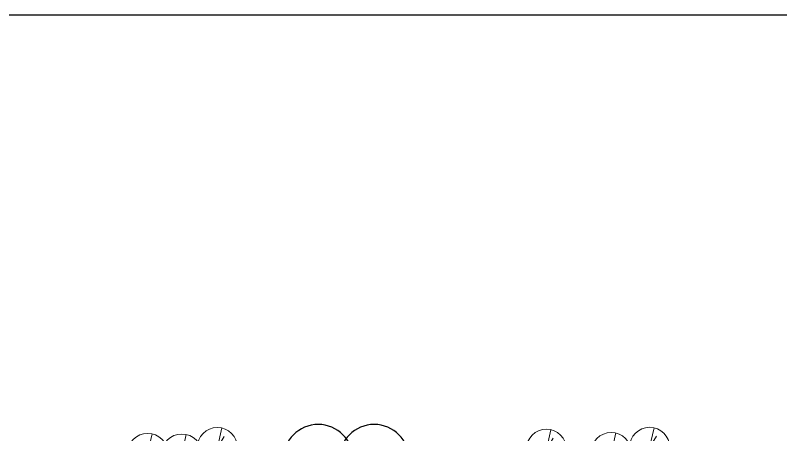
# Model space of a CAD drawing. Header units: millimetres. Extents: x 7964926 to 16080295, y -6277184 to -2986664.
# Drawn here: x 8221089 to 8259489, y -3076344 to -3055282 of the extents above; entities that cross this region are included whole.
import ezdxf

# ---------------------------------------------------------------- set-up
doc = ezdxf.new("R2010")
doc.units = ezdxf.units.MM
doc.header["$LTSCALE"] = 2000
doc.header["$MEASUREMENT"] = 0
doc.layers.add('a-ac ledge', color=8, linetype='Continuous')
doc.layers.add('L - proposed trees', color=74, linetype='Continuous')
doc.layers.add('L- existing trees', color=76, linetype='Continuous', lineweight=18)

# ---------------------------------------------------------------- blocks, each defined once
blk = doc.blocks.new('ertrt')
at = {"layer": 'L- existing trees', "color": 76, "lineweight": 5, "ltscale": 100}
for q in [(0.067, 0.296), (0.104, 0.168)]:
    blk.add_line((0, 0), q, dxfattribs=at)
blk.add_circle((0, 0), 0.304, dxfattribs=at)
at = {"layer": 'L- existing trees', "color": 42, "lineweight": 5, "ltscale": 100}
blk.add_circle((0, 0), 0.0281, dxfattribs=at)
blk = doc.blocks.new('tree14 pp')
at = {"layer": 'L - proposed trees', "ltscale": 2000}
for radius in [1275, 143]:
    blk.add_circle((-1173, 1331), radius, dxfattribs=at)

msp = doc.modelspace()

# ---------------------------------------------------------------- linework, layer by layer
at = {"layer": 'a-ac ledge', "color": 7}
msp.add_lwpolyline([(8276714.5, -3055282.1), (7964925.5, -3055282.1), (7964925.5, -3181604.2), (8276714.5, -3181604.2)], close=True, dxfattribs=at)

# ---------------------------------------------------------------- block references
at = {"layer": 'L - proposed trees', "color": 1, "xscale": -1.377, "yscale": 1.377, "zscale": 1.377, "rotation": 59.99999999999987}
for p in [(8237067.3, -3079899.9), (8239869.7, -3079899.9)]:
    msp.add_blockref('tree14 pp', p, dxfattribs=at)
at = {"layer": 'L- existing trees', "color": 76, "xscale": 3325.365938783046, "yscale": 3325.365938783046, "zscale": 3325.365938783046}
for p in [(8231225.3, -3076990.8), (8247733.7, -3077079.1), (8252912.3, -3076983.3), (8227727.2, -3077287.7), (8229443, -3077322.8), (8250987.2, -3077241.8)]:
    msp.add_blockref('ertrt', p, dxfattribs=at)

doc.saveas('drawing.dxf')
